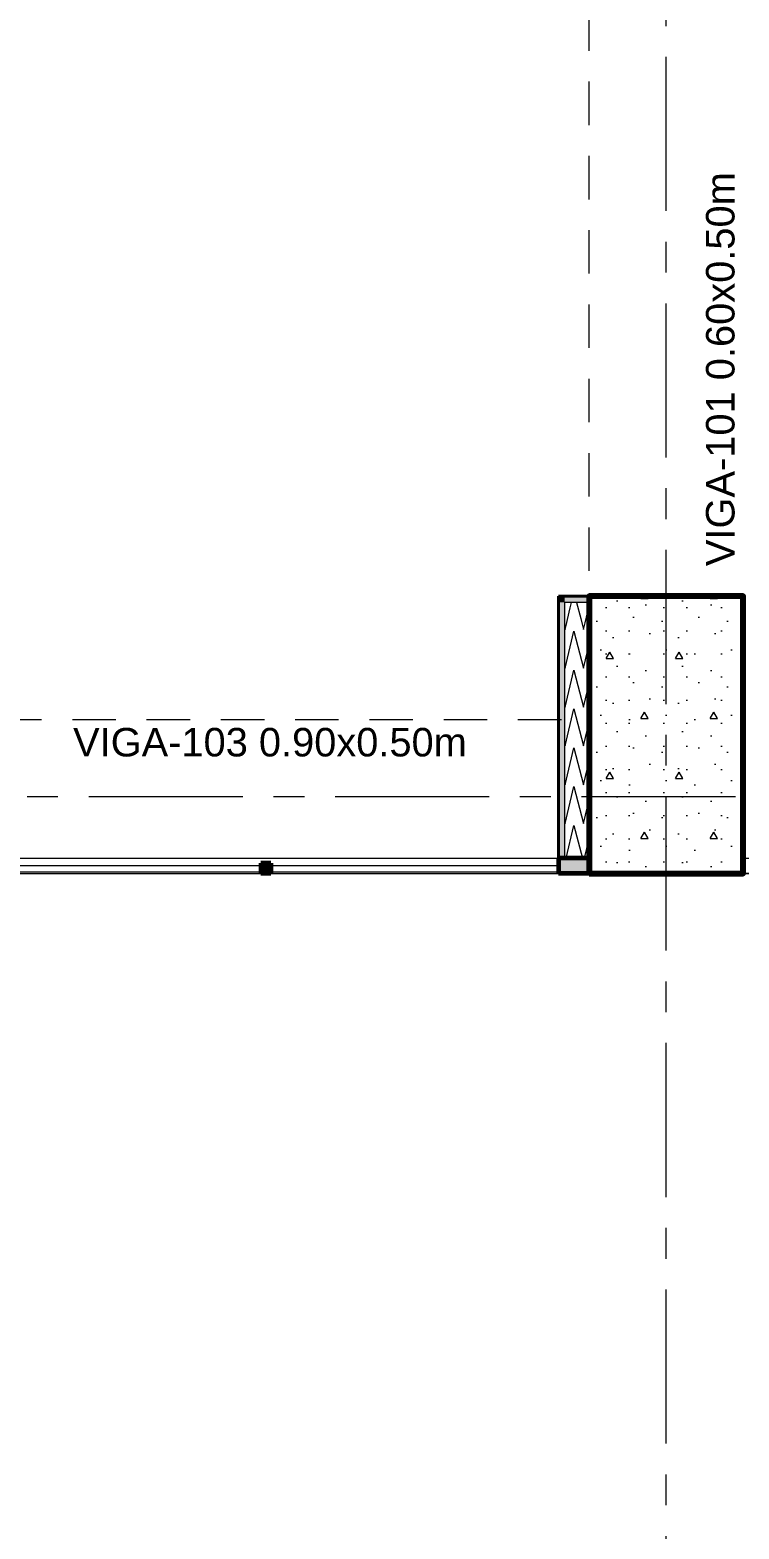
# Model space of a CAD drawing. Header units: inches. Extents: x -38 to 5698, y -33 to 92.
# Drawn here: x 220.254 to 222.557, y 27.573 to 32.437 of the extents above; entities that cross this region are included whole.
import ezdxf

# ---------------------------------------------------------------- set-up
doc = ezdxf.new("R2010")
doc.units = ezdxf.units.IN
doc.header["$MEASUREMENT"] = 0
doc.set_wipeout_variables(frame=1)
for name, pattern in [('Hidden Line', [0.195611, 0.141111, -0.0545]), ('Punto & Raya', [0.65, 0.5, -0.075, 0, -0.075]), ('Wipeout_Contour', [1, 0, -1])]:
    doc.linetypes.add(name, pattern=pattern)
for name, color, linetype in [('02 _ ARQ _ ALB _ Ejes Generales', 7, 'Continuous'), ('02 _ ARQ _ ZON _ Espacio.3D', 7, 'Continuous'), ('08 _ STR _ EXT _ 06 Columnas', 7, 'Continuous'), ('08 _ STR _ EXT _ 09 Vigas', 7, 'Continuous'), ('Acabado - Muros', 7, 'Continuous'), ('Estructura - 04 MURO', 253, 'Continuous'), ('Notas - Etiquetas', 251, 'Continuous')]:
    doc.layers.add(name, color=color, linetype=linetype)
doc.styles.add('Estilo_Generado_4', font='swisse.ttf')
doc.dimstyles.new('Estilo_Generado__8', dxfattribs={"dimtxt": 0.18, "dimasz": 0.0912, "dimexe": 0.18, "dimexo": 0.0625, "dimgap": 0, "dimtad": 0, "dimtih": 1, "dimtoh": 1, "dimdec": 4, "dimzin": 0, "dimdsep": 46, "dimcen": 0.09, "dimadec": 0, "dimazin": 0, "dimtfac": 1, "dimtdec": 4, "dimtmove": 0, "dimatfit": 3, "dimldrblk": 'ARROWHEAD_5', "dimfxl": 1, "dimtolj": 1, "dimtzin": 0, "dimarcsym": 0})

# ---------------------------------------------------------------- blocks, each defined once
blk = doc.blocks.new('*X127', base_point=(1608.118, 0))
at = {"layer": 'Estructura - 04 MURO', "color": 9, "linetype": 'Continuous', "lineweight": 5}
for p, q in [((1645.112, 30.5), (1645.1264, 30.5617)), ((1645.1607, 30.5273), (1645.168, 30.5)), ((1645.172, 30.5), (1645.1751, 30.513)), ((1645.108, 30.5), (1645.108, 30.5))]:
    blk.add_line(p, q, dxfattribs=at)
blk = doc.blocks.new('*X128', base_point=(1608.118, 0))
at = {"layer": 'Estructura - 04 MURO', "color": 9, "linetype": 'Continuous', "lineweight": 5}
for p, q in [((1645.1264, 30.5617), (1645.1306, 30.58)), ((1645.1466, 30.58), (1645.1607, 30.5273)), ((1645.1751, 30.513), (1645.188, 30.5688))]:
    blk.add_line(p, q, dxfattribs=at)
blk = doc.blocks.new('*X129', base_point=(1608.118, 0))
at = {"layer": 'Estructura - 04 MURO', "color": 9, "linetype": 'Continuous', "lineweight": 5}
for p, q in [((1645.108, 30.5), (1645.1102, 30.492)), ((1645.1102, 30.492), (1645.112, 30.5)), ((1645.1102, 30.366), (1645.138, 30.4859)), ((1645.138, 30.4859), (1645.1702, 30.366)), ((1645.168, 30.5), (1645.1702, 30.492)), ((1645.1702, 30.492), (1645.172, 30.5)), ((1645.1702, 30.366), (1645.188, 30.4428)), ((1645.108, 30.374), (1645.1102, 30.366)), ((1645.1102, 30.24), (1645.138, 30.3599)), ((1645.138, 30.3599), (1645.1702, 30.24)), ((1645.1702, 30.24), (1645.188, 30.3168)), ((1645.108, 30.248), (1645.1102, 30.24)), ((1645.1102, 30.114), (1645.138, 30.2339)), ((1645.138, 30.2339), (1645.1702, 30.114)), ((1645.1702, 30.114), (1645.188, 30.1908)), ((1645.108, 30.122), (1645.1102, 30.114)), ((1645.1102, 29.988), (1645.138, 30.1079)), ((1645.138, 30.1079), (1645.1702, 29.988)), ((1645.1702, 29.988), (1645.188, 30.0648)), ((1645.108, 29.996), (1645.1102, 29.988)), ((1645.1102, 29.862), (1645.138, 29.9819)), ((1645.138, 29.9819), (1645.1702, 29.862)), ((1645.1702, 29.862), (1645.188, 29.9388)), ((1645.108, 29.87), (1645.1102, 29.862)), ((1645.1134, 29.75), (1645.138, 29.8559)), ((1645.138, 29.8559), (1645.1664, 29.75)), ((1645.1734, 29.75), (1645.188, 29.8128))]:
    blk.add_line(p, q, dxfattribs=at)
blk = doc.blocks.new('ARROWHEAD_5')
at = {"linetype": 'Continuous', "lineweight": 0}
blk.add_hatch(color=0, dxfattribs=at).paths.add_polyline_path([(-1, 0.2679), (0, 0), (-1, -0.2679)])
at = {"color": 0, "linetype": 'Continuous', "lineweight": 0}
blk.add_line((0, 0), (-1, 0), dxfattribs=at)

msp = doc.modelspace()

# ---------------------------------------------------------------- hatches: boundary and pattern name
at = {"layer": '08 _ STR _ EXT _ 06 Columnas', "linetype": 'Continuous', "lineweight": 9}
h = msp.add_hatch(dxfattribs=at)
h.set_pattern_fill('HORMIGÓN_EN_MASA_0002', style=0, pattern_type=2)
h.set_pattern_definition([(0, (185.00002, 3e-09), (0, 0.3897114), [0.024375, -0.200625]), (0, (185.11252, 0.19486), (0, 0.3897114), [0.024375, -0.200625]), (60, (185.00002, 3e-09), (-0.3375, 0.1948557), [0.024375, -0.200625]), (60, (185.22502, 3e-09), (-0.3375, 0.1948557), [0.024375, -0.200625]), (120, (185.0244, 3e-09), (0.3375, 0.1948557), [0.024375, -0.200625]), (120, (185.2494, 3e-09), (0.3375, 0.1948557), [0.024375, -0.200625]), (0, (185.00002, 0.0375), (0, 0.075), [0, -0.075, 0, -0.1125]), (45, (185.03752, 0.0375), (-0.05303301, 0.05303301), [0, -0.05625, 0, -0.09375])])
h.paths.add_polyline_path([(222.07, 29.7), (222.57, 29.7), (222.57, 30.6), (222.07, 30.6)])
at = {"layer": 'Estructura - 04 MURO', "linetype": 'Continuous', "lineweight": 9}
for points in [[(221.99, 30.58), (221.97, 30.6), (221.97, 30.58)], [(221.99, 30.6), (221.97, 30.6), (221.99, 30.58)], [(221.99, 30.58), (222.07, 30.58), (222.07, 30.6), (221.99, 30.6)]]:
    msp.add_hatch(color=252, dxfattribs=at).paths.add_polyline_path(points)

# ---------------------------------------------------------------- linework, layer by layer
at = {"layer": '02 _ ARQ _ ALB _ Ejes Generales', "color": 252, "linetype": 'Punto & Raya', "lineweight": 13}
for p, q in [((222.32, 3.05), (222.32, 44.9)), ((190.8454, 29.95), (239.57, 29.95))]:
    msp.add_line(p, q, dxfattribs=at)
at = {"layer": '02 _ ARQ _ ZON _ Espacio.3D', "color": 254, "linetype": 'Continuous', "lineweight": 0, "flags": 128}
for points in [[(208.07, 30.8001), (208.57, 30.8001), (208.57, 30.2), (209.17, 30.2), (209.17, 29.75), (215.07, 29.75), (215.07, 30.2), (215.07, 30.6), (215.57, 30.6), (215.57, 30.2), (215.57, 29.75), (222.07, 29.75), (222.07, 30.6), (222.57, 30.6), (222.57, 29.75), (228.47, 29.75), (228.47, 30.2), (229.07, 30.2), (229.07, 31), (229.57, 31)], [(205.07, 17.4), (229.57, 17.4), (229.57, 16.25), (230.77, 16.25), (230.77, 15.5372), (232.42, 15.5372), (232.42, 15.1499), (233.32, 15.1499), (233.3204, 17.1), (232.82, 17.1), (232.82, 19.05), (230.67, 19.05), (230.67, 20.35), (231.67, 20.35), (231.67, 22.25), (231.17, 22.25), (231.17, 22.7), (231.67, 22.7), (231.67, 24.4), (231.17, 24.4), (231.17, 24.85), (231.67, 24.85), (231.67, 29.7), (208.07, 29.7)]]:
    msp.add_lwpolyline(points, dxfattribs=at)
at = {"layer": '08 _ STR _ EXT _ 06 Columnas', "color": 7, "linetype": 'Continuous', "lineweight": 80, "flags": 128}
msp.add_lwpolyline([(222.07, 29.7), (222.57, 29.7), (222.57, 30.6), (222.07, 30.6)], close=True, dxfattribs=at)
at = {"layer": '08 _ STR _ EXT _ 09 Vigas', "color": 251, "linetype": 'Hidden Line', "lineweight": 13}
for p, q in [((222.07, 30.2), (222.07, 39.4)), ((215.57, 30.2), (222.07, 30.2)), ((222.57, 29.7), (222.07, 29.7))]:
    msp.add_line(p, q, dxfattribs=at)
at = {"layer": 'Acabado - Muros', "color": 7, "linetype": 'Continuous', "lineweight": 60}
msp.add_line((222.07, 29.75), (222.07, 29.7), dxfattribs=at)
at = {"layer": 'Estructura - 04 MURO', "color": 143, "linetype": 'Continuous', "lineweight": 5}
for p, q in [((221.99, 30.58), (221.99, 30.5)), ((222.07, 30.58), (221.99, 30.58)), ((221.99, 30.58), (221.99, 30.5))]:
    msp.add_line(p, q, dxfattribs=at)
at = {"layer": 'Estructura - 04 MURO', "color": 7, "linetype": 'Continuous', "lineweight": 40, "flags": 128}
for points in [[(221.97, 30.6), (221.97, 30.58)], [(222.07, 30.6), (221.97, 30.6)]]:
    msp.add_lwpolyline(points, dxfattribs=at)

# ---------------------------------------------------------------- block references
at = {"layer": 'Estructura - 04 MURO', "color": 7, "lineweight": 80}
for name in ['*X127', '*X128']:
    msp.add_blockref(name, (185, 0), dxfattribs=at)

# ---------------------------------------------------------------- texts
at = {"layer": 'Notas - Etiquetas', "color": 8, "linetype": 'Continuous', "lineweight": 13, "insert": (222.5433, 30.6975), "char_height": 0.0925, "attachment_point": 7, "rotation": 90, "style": 'Estilo_Generado_4'}
msp.add_mtext('\\A1;{\\pql;\\fSwis721 Ex BT|b0|i0|c0|p34;VIGA-101\\fSwis721 Ex BT|b0|i0|c0|p34; \\fSwis721 Ex BT|b0|i0|c0|p34;0.60\\fSwis721 Ex BT|b0|i0|c0|p34;x\\fSwis721 Ex BT|b0|i0|c0|p34;0.50\\fSwis721 Ex BT|b0|i0|c0|p34;m}', dxfattribs=at)
at = {"layer": 'Notas - Etiquetas', "color": 8, "linetype": 'Continuous', "lineweight": 13, "insert": (220.3945, 30.1724), "char_height": 0.0925, "attachment_point": 1, "style": 'Estilo_Generado_4'}
msp.add_mtext('\\A1;{\\pql;\\fSwis721 Ex BT|b0|i0|c0|p34;VIGA-103\\fSwis721 Ex BT|b0|i0|c0|p34; \\fSwis721 Ex BT|b0|i0|c0|p34;0.90\\fSwis721 Ex BT|b0|i0|c0|p34;x\\fSwis721 Ex BT|b0|i0|c0|p34;0.50\\fSwis721 Ex BT|b0|i0|c0|p34;m}', dxfattribs=at)

# ---------------------------------------------------------------- next in the draw order: wipeouts: each hides what was drawn before it
at = {"color": 254, "linetype": 'Wipeout_Contour', "lineweight": 0, "ltscale": 9861.129902}
msp.add_wipeout([(218.87, 29.75), (218.87, 29.7), (221.0035, 29.7), (221.0035, 29.733), (221.02, 29.733), (221.02, 29.75)], dxfattribs=at).dxf.layer = 'Acabado - Muros'

# ---------------------------------------------------------------- next in the draw order: wipeouts: each hides what was drawn before it
at = {"color": 254, "linetype": 'Wipeout_Contour', "lineweight": 0, "ltscale": 9869.344482}
msp.add_wipeout([(221.02, 29.733), (221.0365, 29.733), (221.0365, 29.7), (221.97, 29.7), (221.97, 29.75), (221.02, 29.75)], dxfattribs=at).dxf.layer = 'Acabado - Muros'

# ---------------------------------------------------------------- next in the draw order: hatches: boundary and pattern name
at = {"layer": 'Estructura - 04 MURO', "linetype": 'Continuous', "lineweight": 9}
msp.add_hatch(color=252, dxfattribs=at).paths.add_polyline_path([(221.97, 30.58), (221.97, 29.75), (221.99, 29.75), (221.99, 30.58)])

# ---------------------------------------------------------------- next in the draw order: linework, layer by layer
at = {"layer": 'Acabado - Muros', "color": 7, "linetype": 'Continuous', "lineweight": 60}
msp.add_line((222.07, 29.75), (221.97, 29.75), dxfattribs=at)
at = {"layer": 'Acabado - Muros', "color": 251, "linetype": 'Continuous', "lineweight": 13, "flags": 128}
for points in [[(218.87, 29.75), (221.02, 29.75), (221.97, 29.75)], [(218.87, 29.7), (221.0035, 29.7)], [(221.0365, 29.7), (221.97, 29.7)]]:
    msp.add_lwpolyline(points, dxfattribs=at)
at = {"layer": 'Estructura - 04 MURO', "color": 143, "linetype": 'Continuous', "lineweight": 5}
msp.add_line((221.99, 30.5), (221.99, 29.75), dxfattribs=at)
at = {"layer": 'Estructura - 04 MURO', "color": 7, "linetype": 'Continuous', "lineweight": 40, "flags": 128}
for points in [[(221.97, 30.58), (221.97, 29.75)], [(221.97, 29.75), (221.99, 29.75)]]:
    msp.add_lwpolyline(points, dxfattribs=at)
at = {"layer": 'Estructura - 04 MURO', "color": 143, "linetype": 'Continuous', "lineweight": 5, "flags": 128}
msp.add_lwpolyline([(221.99, 29.75), (222.07, 29.75)], dxfattribs=at)

# ---------------------------------------------------------------- next in the draw order: block references
at = {"layer": 'Estructura - 04 MURO', "color": 7, "lineweight": 80}
msp.add_blockref('*X129', (185, 0), dxfattribs=at)

# ---------------------------------------------------------------- next in the draw order: wipeouts: each hides what was drawn before it
at = {"color": 254, "linetype": 'Wipeout_Contour', "lineweight": 0, "ltscale": 6573.294135}
msp.add_wipeout([(221.0035, 29.705), (221.0035, 29.725), (218.87, 29.725), (218.87, 29.705)], dxfattribs=at).dxf.layer = 'Acabado - Muros'
at = {"color": 254, "linetype": 'Wipeout_Contour', "lineweight": 0, "ltscale": 6579.559123}
msp.add_wipeout([(221.97, 29.705), (221.97, 29.725), (221.0365, 29.725), (221.0365, 29.705)], dxfattribs=at).dxf.layer = 'Acabado - Muros'

# ---------------------------------------------------------------- next in the draw order: hatches: boundary and pattern name
at = {"layer": 'Acabado - Muros', "linetype": 'Continuous', "lineweight": 0}
for points in [[(221.0365, 29.733), (221.0035, 29.733), (221.0035, 29.7), (221.0365, 29.7)], [(221.97, 29.7), (222.07, 29.7), (222.07, 29.75), (221.97, 29.75)]]:
    msp.add_hatch(color=254, dxfattribs=at).paths.add_polyline_path(points)

# ---------------------------------------------------------------- next in the draw order: linework, layer by layer
at = {"layer": '08 _ STR _ EXT _ 09 Vigas', "color": 251, "linetype": 'Hidden Line', "lineweight": 13}
msp.add_line((215.57, 29.7), (229.07, 29.7), dxfattribs=at)
at = {"layer": 'Acabado - Muros', "color": 7, "linetype": 'Continuous', "lineweight": 60}
for p, q in [((221.0365, 29.733), (221.0035, 29.733)), ((221.0035, 29.733), (221.0035, 29.7)), ((221.0365, 29.733), (221.0365, 29.7)), ((221.97, 29.75), (221.97, 29.7)), ((221.0365, 29.7), (221.0035, 29.7)), ((222.07, 29.7), (221.97, 29.7))]:
    msp.add_line(p, q, dxfattribs=at)
at = {"layer": 'Acabado - Muros', "color": 7, "linetype": 'Continuous', "lineweight": 13, "flags": 128}
for points in [[(221.0035, 29.705), (221.0035, 29.725), (218.87, 29.725), (218.87, 29.705)], [(221.97, 29.705), (221.97, 29.725), (221.0365, 29.725), (221.0365, 29.705)]]:
    msp.add_lwpolyline(points, close=True, dxfattribs=at)

# ---------------------------------------------------------------- next in the draw order: leaders
at = {"layer": 'Notas - Etiquetas', "color": 8, "linetype": 'Continuous', "lineweight": 13, "annotation_type": 0, "has_hookline": 1, "hookline_direction": 1, "text_width": 1.9482}
msp.add_leader([(224.92, 29.715), (224.92, 29.4182), (222.779, 29.4182)], dimstyle='Estilo_Generado__8', dxfattribs=at)

doc.saveas('drawing.dxf')
